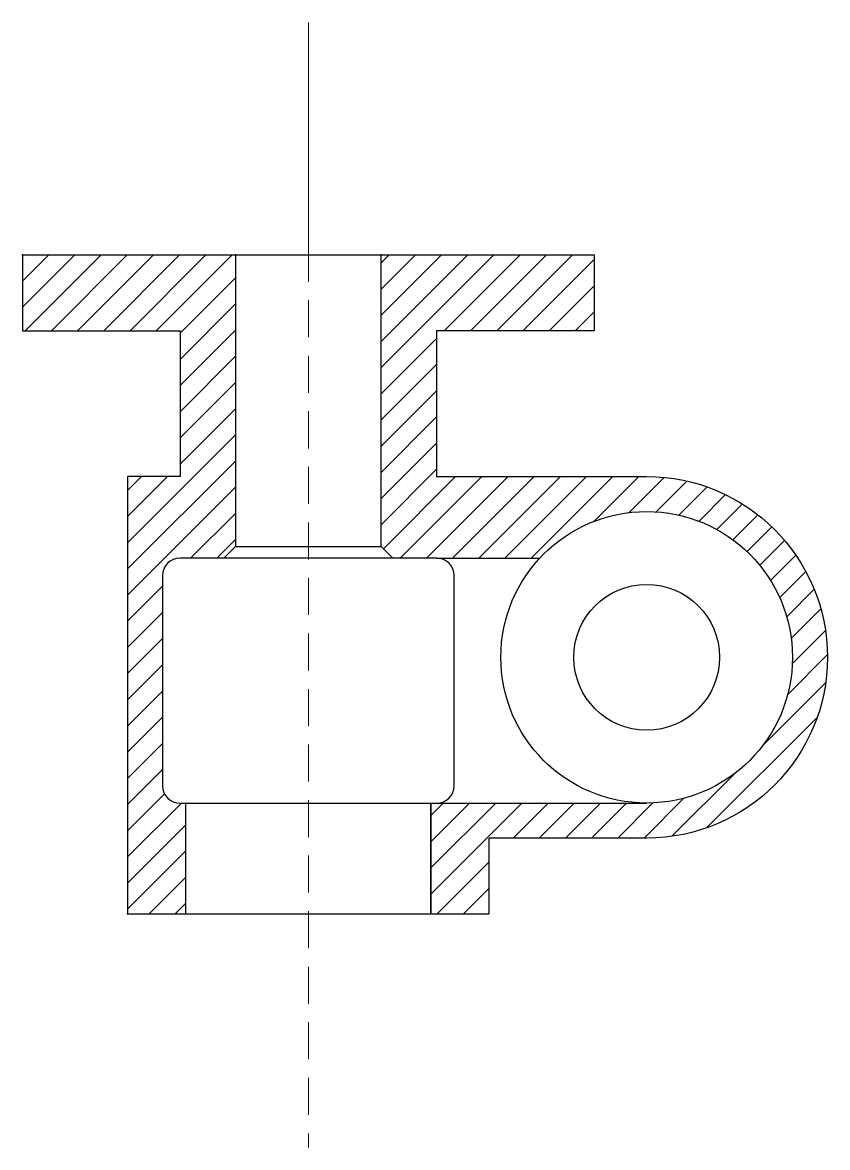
# Model space of a CAD drawing. Header units: millimetres. Extents: x 500 to 638, y 347 to 540.
import ezdxf

# ---------------------------------------------------------------- set-up
doc = ezdxf.new("R2010")
doc.units = ezdxf.units.MM
doc.linetypes.add('DASHED2', pattern=[9.525, 6.35, -3.175])
doc.layers.add('line', color=9, linetype='DASHED2', lineweight=5)

msp = doc.modelspace()

# ---------------------------------------------------------------- hatches: boundary and pattern name
h = msp.add_hatch()
h.set_pattern_fill('ANSI31', color=256)
h.paths.add_polyline_path([(536.5, 500), (500, 500), (500, 487), (527, 487), (527, 462), (518, 462), (518, 387), (528, 387), (528, 406), (527, 406, -0.414214), (524, 409), (524, 445, -0.414214), (527, 448), (534.5, 448), (536.5, 450)])
h.paths.add_polyline_path([(598, 500), (561.5, 500), (561.5, 450), (563.5, 448), (571, 448), (588.67, 448, -0.681875), (632, 431, -0.414214), (607, 406), (571, 406), (570, 406), (570, 387), (580, 387), (580, 400), (607, 400, 1), (607, 462), (571, 462), (571, 487), (598, 487)])

# ---------------------------------------------------------------- linework, layer by layer
for p, q in [((536.5, 500), (536.5, 450)), ((561.5, 450), (561.5, 500)), ((536.5, 450), (534.5, 448)), ((536.5, 450), (561.5, 450)), ((561.5, 450), (563.5, 448)), ((571, 448), (527, 448)), ((571, 448), (588.67, 448)), ((524, 445), (524, 409)), ((574, 409), (574, 445)), ((527, 406), (528, 406)), ((528, 387), (528, 406)), ((528, 406), (570, 406)), ((570, 406), (570, 387)), ((570, 387), (570, 406)), ((570, 406), (571, 406)), ((571, 406), (607, 406))]:
    msp.add_line(p, q)
msp.add_lwpolyline([(500, 500), (598, 500), (598, 487), (571, 487), (571, 462), (607, 462, -1), (607, 400), (580, 400)], format="xyb")
msp.add_lwpolyline([(500, 500), (500, 487), (527, 487), (527, 462), (518, 462), (518, 387), (580, 387), (580, 400)])
for radius in [25, 12.5]:
    msp.add_circle((607, 431), radius)
for centre, start, end in [((527, 445), 90, 180), ((571, 445), 0, 90), ((527, 409), 180, 270), ((571, 409), 270, 0)]:
    msp.add_arc(centre, 3, start, end)
for p in [(500, 500), (536.5, 500), (536.5, 500), (561.5, 500), (528, 406), (518, 387), (528, 387), (528, 387)]:
    msp.add_point(p)
at = {"layer": 'line'}
for p, q in [((549, 500), (549, 539.86)), ((549, 539.86), (549, 346.93))]:
    msp.add_line(p, q, dxfattribs=at)

doc.saveas('drawing.dxf')
